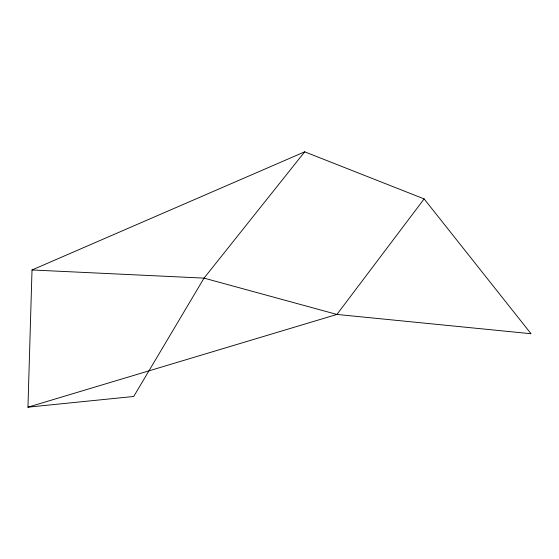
<?xml version="1.0" encoding="UTF-8"?>
<svg xmlns="http://www.w3.org/2000/svg" width="559" height="559" viewBox="0 0 559 559"><rect width="100%" height="100%" fill="white"/><g stroke="black" fill="none" stroke-linecap="round" stroke-linejoin="round"><path stroke-width="0.84" d="M304.697 151.824L204.042 278.123L133.713 396.471L27.95 407.176L32.017 269.969L304.697 151.824L424.134 198.913L531.05 333.73L336.923 314.438L204.042 278.123L32.017 269.969M424.134 198.913L336.923 314.438L27.95 407.176"/></g></svg>
